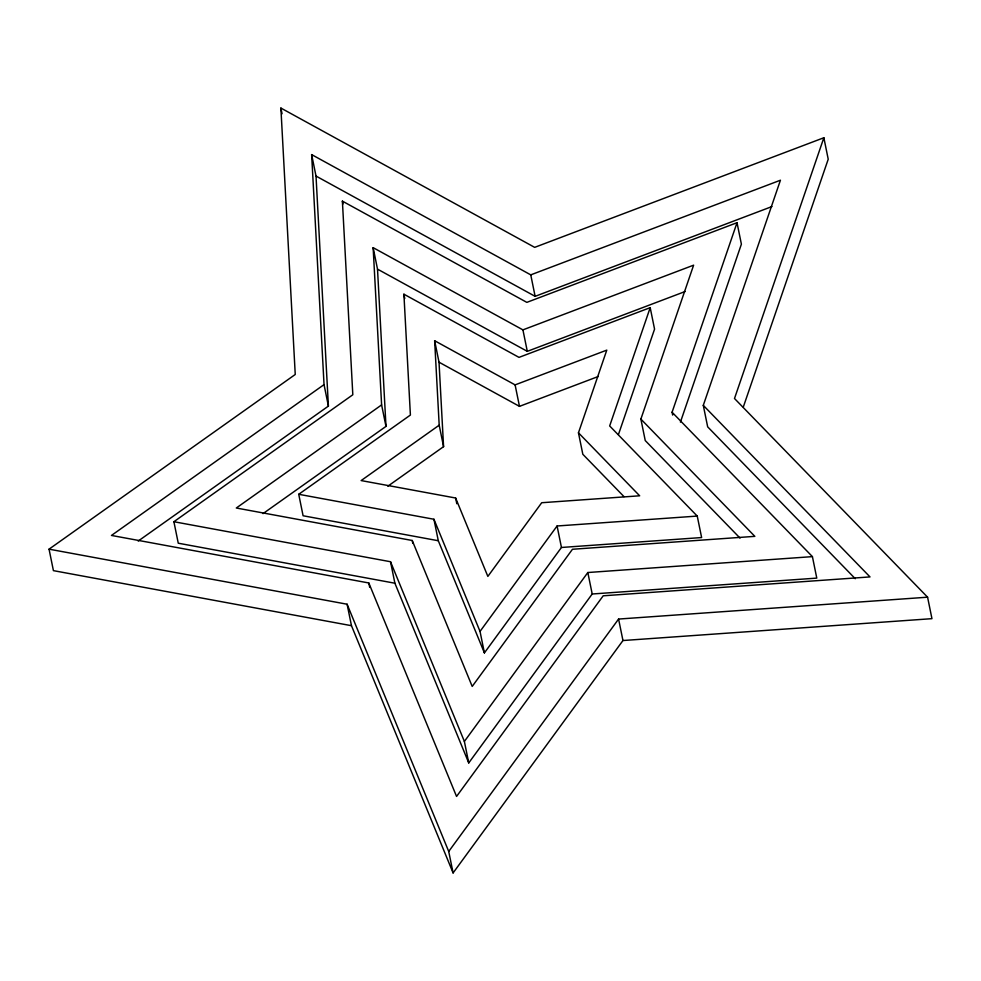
<?xml version="1.0" encoding="UTF-8"?>
<svg xmlns="http://www.w3.org/2000/svg" width="981" height="981" viewBox="0 0 981 981"><rect width="100%" height="100%" fill="white"/><g stroke="black" fill="none" stroke-linecap="round" stroke-linejoin="round"><path stroke-width="1.47" d="M623.99 496.631L582.824 454.277L578.459 432.805L606.785 350.131L515.099 384.883L434.644 340.726L439.194 425.19L443.571 446.662L387.814 486.22M298.727 494.289L410.401 415.049L403.902 294.19L519.01 357.378L650.195 307.654L609.667 425.95L697.246 516.08L701.623 537.551L561.451 547.472L484.406 652.892L438.299 540.739L433.933 519.256L298.727 494.289L303.092 515.761L438.299 540.739M618.484 434.436L654.56 329.138L650.195 307.654M740.03 538.103L645.24 440.555L640.875 419.083L693.616 265.177L522.922 329.874L373.148 247.653L381.609 404.908L385.987 426.392L263.031 513.615M672.672 415.086L672.083 412.228L737.025 222.699L526.846 302.369L342.394 201.13L352.817 394.767L173.895 521.72L178.26 543.204L394.889 583.217L468.746 762.924L592.205 593.995L587.827 572.524L812.415 556.632L816.781 578.116L592.205 593.995M680.422 422.124L741.391 244.171L737.025 222.699M855.26 578.716L707.669 426.845L703.291 405.361L780.435 180.222L530.758 274.864L311.639 154.593L324.037 384.626L328.402 406.109L138.211 541.046M49.05 549.164L295.244 374.484L280.885 108.057L534.67 247.359L823.856 137.745L734.499 398.507L927.585 597.196L931.95 618.668L622.96 640.532L453.099 872.943L351.468 625.694L347.102 604.222L49.05 549.164L53.415 570.635L351.468 625.694M743.34 406.943L828.222 159.216L823.856 137.745M484.406 652.892L480.028 631.421L557.085 525.988L697.246 516.08M468.746 762.924L464.381 741.44L587.827 572.524M453.099 872.943L448.722 851.471L618.582 619.06L927.585 597.196M324.037 384.626L111.466 535.442L368.807 582.972L456.557 796.449L603.205 595.798L870 576.914L703.291 405.361M381.609 404.908L236.311 508.011L412.228 540.494L472.204 686.43L572.463 549.262L754.83 536.349L640.875 419.083M439.194 425.19L361.143 480.567L455.638 498.017L487.851 576.411L541.708 502.726L639.661 495.797L578.459 432.805M311.639 154.593L316.017 176.065L535.123 296.336L771.961 206.562M373.148 247.653L377.513 269.137L527.3 351.345L685.179 291.504M434.644 340.726L439.022 362.197L519.476 406.355L598.263 376.496M173.895 521.72L390.524 561.733L464.381 741.44M672.083 412.228L812.415 556.632M433.933 519.256L480.028 631.421M347.102 604.222L448.722 851.471M618.582 619.06L622.96 640.532M530.758 274.864L535.123 296.336M522.922 329.874L527.3 351.345M557.085 525.988L561.451 547.472M515.099 384.883L519.476 406.355M455.638 498.017L456.803 503.744M403.902 294.19L404.773 298.482M412.228 540.494L412.805 543.364M342.394 201.13L342.982 203.987M390.524 561.733L394.889 583.217M280.885 108.057L282.062 113.784M368.807 582.972L369.69 587.276M439.022 362.197L443.571 446.662M377.513 269.137L385.987 426.392M316.017 176.065L328.402 406.109"/></g></svg>
